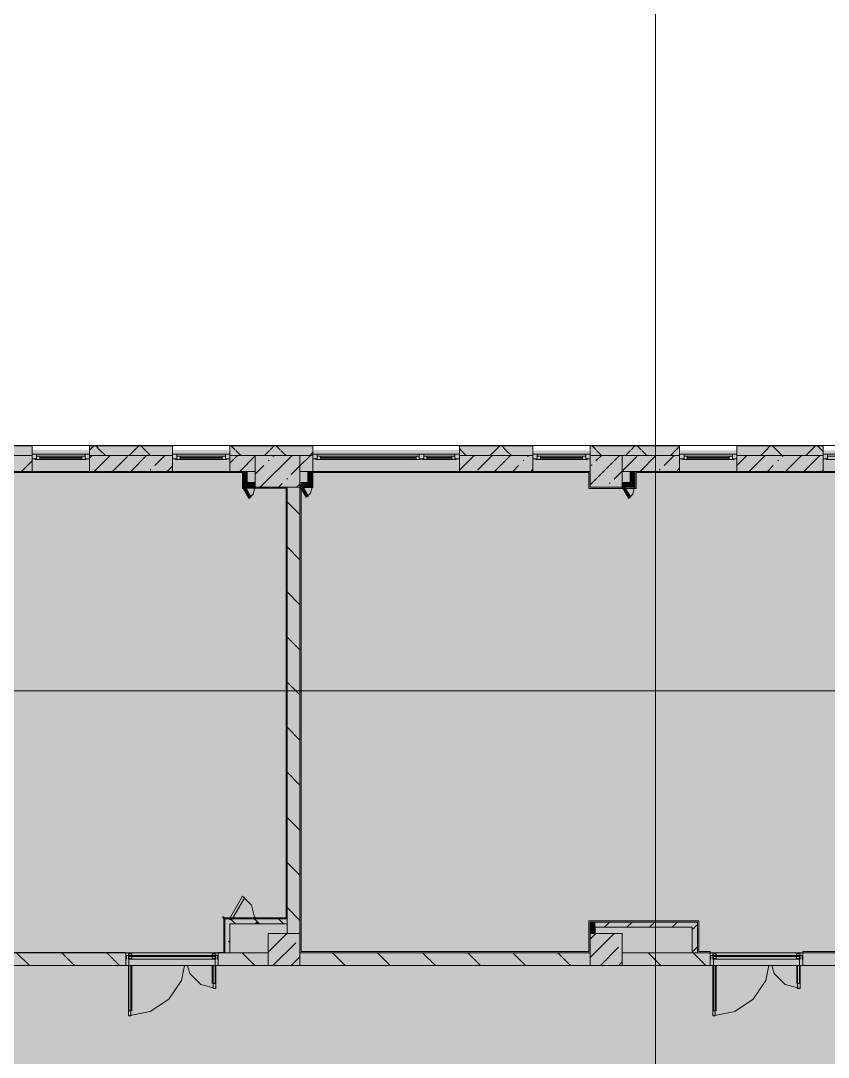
# Model space of a CAD drawing. Header units: millimetres. Extents: x -3817 to 677485, y -22715 to 103890.
# Drawn here: x 29774.9 to 29874.6, y 297.3 to 425.3 of the extents above; entities that cross this region are included whole.
import ezdxf

# ---------------------------------------------------------------- set-up
doc = ezdxf.new("R2010")
doc.units = ezdxf.units.MM
doc.layers.add('PDF _Геометрия', color=7, linetype='Continuous', true_color=0x1d1d1d)
doc.layers.add('PDF _Сплошная заливка', color=7, linetype='Continuous', true_color=0xffffff)

msp = doc.modelspace()

# ---------------------------------------------------------------- hatches: boundary and pattern name
at = {"layer": 'PDF _Сплошная заливка', "true_color": 0xd9d9d9, "transparency": 33554559}
for points in [[(29921.04, 201.11), (29921.04, 372.26), (29669.87, 372.33), (29669.87, 418.72), (29600.87, 418.72), (29600.87, 283.52), (29637.4, 283.52), (29637.4, 201.11), (29911.29, 201.11)], [(29809.37, 367.7), (29809.37, 371.64), (29803.86, 371.64), (29803.86, 367.7), (29808.52, 367.7)], [(29802.28, 367.8), (29802.38, 367.9), (29802.38, 369.67), (29802.28, 369.67), (29802.28, 368.29)], [(29850.51, 367.9), (29850.61, 367.92), (29850.61, 369.67), (29850.51, 369.67), (29850.51, 367.92)], [(29810.85, 367.78), (29810.75, 367.88), (29809.52, 367.84), (29809.52, 367.78), (29810.43, 367.78)], [(29800.08, 310.22), (29800.71, 310.22), (29800.71, 314.4), (29800.08, 314.4), (29800.08, 310.69)], [(29858.42, 313.37), (29858.42, 314), (29845.82, 314), (29845.82, 313.37), (29857.79, 313.37)], [(29809.37, 308.65), (29809.37, 312.59), (29805.43, 312.59), (29805.43, 308.65), (29808.52, 308.65)], [(29845.19, 308.65), (29849.13, 308.65), (29849.13, 312.59), (29845.19, 312.59), (29845.19, 310.22)], [(29857.79, 310.22), (29858.42, 310.22), (29858.42, 313.37), (29857.79, 313.37), (29857.79, 310.69)]]:
    msp.add_hatch(color=254, dxfattribs=at).paths.add_polyline_path(points)
h = msp.add_hatch(color=254, dxfattribs=at)
h.paths.add_polyline_path([(29919.84, 371.64), (29921.02, 371.64), (29921.02, 372.26), (29881.02, 372.26), (29881.02, 371.64), (29917.87, 371.64)], flags=0)
h.paths.add_polyline_path([(29849.13, 371.64), (29856.22, 371.64), (29856.22, 372.26), (29845.2, 372.26), (29845.22, 371.64)], flags=0)
h.paths.add_polyline_path([(29863.31, 371.64), (29873.93, 371.64), (29873.93, 372.26), (29863.31, 372.26)], flags=0)
h.paths.add_polyline_path([(29669.69, 371.64), (29669.69, 372.82), (29669.53, 372.82), (29669.53, 371.64), (29669.64, 371.64)], flags=0)
h.paths.add_polyline_path([(29829.05, 371.64), (29838.11, 371.64), (29838.11, 372.26), (29829.05, 372.26)], flags=0)
h.paths.add_polyline_path([(29808.52, 371.64), (29810.94, 371.64), (29810.94, 372.26), (29800.71, 372.26), (29800.71, 371.64), (29803.86, 371.64)], flags=0)
h.paths.add_polyline_path([(29758.97, 371.64), (29758.97, 372.26), (29749.53, 372.26), (29749.53, 371.64)], flags=0)
h.paths.add_polyline_path([(29776.3, 371.64), (29776.3, 372.26), (29765.12, 372.26), (29765.12, 371.64), (29770.94, 371.64)], flags=0)
h.paths.add_polyline_path([(29793.62, 371.64), (29793.62, 372.26), (29783.39, 372.26), (29783.39, 371.64)], flags=0)
h.paths.add_polyline_path([(29695.67, 371.64), (29731.42, 371.64), (29731.42, 372.26), (29695.67, 372.26)], flags=0)
at = {"layer": 'PDF _Сплошная заливка', "transparency": 33554559}
h = msp.add_hatch(color=256, dxfattribs=at)
h.paths.add_polyline_path([(29920.46, 372.26), (29921.02, 372.26), (29921.02, 372.82), (29881.02, 372.82), (29881.02, 372.26), (29919.53, 372.26)], flags=0)
h.paths.add_polyline_path([(29758.97, 372.26), (29758.97, 372.82), (29749.53, 372.82), (29749.53, 372.26), (29754.5, 372.26)], flags=0)
h.paths.add_polyline_path([(29730.11, 372.26), (29731.42, 372.33), (29731.42, 372.82), (29695.67, 372.82), (29695.67, 372.26), (29729.29, 372.26)], flags=0)
h.paths.add_polyline_path([(29765.12, 372.26), (29776.3, 372.26), (29776.3, 372.82), (29765.12, 372.82)], flags=0)
h.paths.add_polyline_path([(29873.93, 372.26), (29873.93, 372.82), (29863.31, 372.82), (29863.31, 372.26), (29868.34, 372.26)], flags=0)
h.paths.add_polyline_path([(29852.57, 372.26), (29856.22, 372.26), (29856.22, 372.82), (29845.2, 372.82), (29845.22, 372.26), (29851, 372.26)], flags=0)
h.paths.add_polyline_path([(29793.62, 372.26), (29793.62, 372.82), (29783.39, 372.82), (29783.39, 372.26), (29788.78, 372.26)], flags=0)
h.paths.add_polyline_path([(29837.88, 372.26), (29838.11, 372.33), (29838.11, 372.82), (29829.05, 372.82), (29829.05, 372.26), (29833.82, 372.26)], flags=0)
h.paths.add_polyline_path([(29800.71, 372.26), (29810.94, 372.33), (29810.94, 372.82), (29800.71, 372.82), (29800.71, 372.33)], flags=0)
at = {"layer": 'PDF _Сплошная заливка', "true_color": 0xd9d9d9, "transparency": 33554559}
h = msp.add_hatch(color=254, dxfattribs=at)
h.paths.add_polyline_path([(29850.71, 369.67), (29856.22, 369.67), (29856.22, 371.64), (29849.13, 371.64), (29849.13, 369.67), (29850.61, 369.67)], flags=0)
h.paths.add_polyline_path([(29838.11, 369.67), (29838.11, 371.64), (29829.05, 371.64), (29829.05, 369.67), (29837.88, 369.67)], flags=0)
h.paths.add_polyline_path([(29888.03, 369.67), (29888.03, 371.64), (29886.53, 371.64), (29886.53, 369.67)], flags=0)
h.paths.add_polyline_path([(29867.25, 369.67), (29873.93, 369.67), (29873.93, 371.64), (29863.31, 371.64), (29863.31, 369.67)], flags=0)
h.paths.add_polyline_path([(29783.39, 369.67), (29793.62, 369.67), (29793.62, 371.64), (29783.39, 371.64)], flags=0)
h.paths.add_polyline_path([(29749.53, 369.67), (29758.97, 369.67), (29758.97, 371.64), (29749.53, 371.64)], flags=0)
h.paths.add_polyline_path([(29802.48, 369.67), (29803.86, 369.67), (29803.86, 371.64), (29800.71, 371.64), (29800.71, 369.67), (29802.38, 369.67)], flags=0)
h.paths.add_polyline_path([(29776.3, 369.67), (29776.3, 371.64), (29770.94, 371.64), (29770.94, 369.67)], flags=0)
h.paths.add_polyline_path([(29810.35, 369.67), (29810.94, 369.67), (29810.94, 371.64), (29809.37, 371.64), (29809.37, 369.67)], flags=0)
h.paths.add_polyline_path([(29731.42, 369.67), (29731.42, 371.64), (29728.66, 371.64), (29728.66, 369.67), (29731.38, 369.67)], flags=0)
at = {"layer": 'PDF _Сплошная заливка', "true_color": 0xcfcfcf, "transparency": 33554559}
for points in [[(29809.52, 367.88), (29810.75, 367.92), (29810.75, 368.28), (29809.52, 368.28), (29809.52, 367.92)], [(29849.13, 367.9), (29850.51, 367.92), (29850.51, 368.29), (29849.13, 368.29), (29849.13, 367.92)]]:
    msp.add_hatch(color=254, dxfattribs=at).paths.add_polyline_path(points)
at = {"layer": 'PDF _Сплошная заливка', "true_color": 0xd9d9d9, "transparency": 33554559}
h = msp.add_hatch(color=254, dxfattribs=at)
h.paths.add_polyline_path([(29887.16, 308.65), (29887.16, 310.22), (29871.42, 310.22), (29871.42, 308.65), (29883.46, 308.65)], flags=0)
h.paths.add_polyline_path([(29845.19, 308.65), (29845.19, 310.22), (29809.37, 310.22), (29809.37, 308.65), (29837.88, 308.65)], flags=0)
h.paths.add_polyline_path([(29849.13, 308.65), (29860, 308.65), (29860, 310.22), (29849.13, 310.22)], flags=0)
h.paths.add_polyline_path([(29787.87, 308.65), (29787.87, 310.22), (29745.98, 310.22), (29745.98, 308.65), (29779.16, 308.65)], flags=0)
h.paths.add_polyline_path([(29805.43, 308.65), (29805.43, 310.22), (29799.29, 310.22), (29799.29, 308.65)], flags=0)
h.paths.add_polyline_path([(29731.18, 308.65), (29734.57, 308.65), (29734.57, 310.22), (29731.18, 310.22)], flags=0)
at = {"layer": 'PDF _Сплошная заливка', "true_color": 0xcdcdcd, "transparency": 33554559}
for points in [[(29798.66, 305.81), (29798.97, 305.81), (29798.89, 308.65), (29798.66, 308.65), (29798.66, 306.29)], [(29870.79, 305.81), (29871.1, 305.81), (29871.02, 308.65), (29870.79, 308.65), (29870.79, 306.29)]]:
    msp.add_hatch(color=254, dxfattribs=at).paths.add_polyline_path(points)

# ---------------------------------------------------------------- linework, layer by layer
at = {"layer": 'PDF _Геометрия', "color": 253, "lineweight": 9, "true_color": 0xaaaaaa}
msp.add_lwpolyline([(29853.26, 5.09), (29853.26, 2505.09), (29853.26, 4338.51)], dxfattribs=at)
at = {"layer": 'PDF _Геометрия', "color": 7, "lineweight": 9}
for points in [[(29778.66, 372.88), (29776.3, 372.88), (29776.3, 372.26), (29776.3, 372.88), (29765.12, 372.88), (29765.12, 372.26), (29765.12, 372.88), (29758.97, 372.88), (29758.97, 372.26), (29758.97, 372.88), (29749.53, 372.88), (29749.53, 372.26), (29749.53, 372.88), (29731.42, 372.88)], [(29776.3, 372.84), (29765.12, 372.84)], [(29776.3, 372.82), (29765.12, 372.82)], [(29776.3, 372.88), (29783.39, 372.88)], [(29795.99, 372.88), (29793.62, 372.88), (29793.62, 372.26), (29793.62, 372.88), (29783.39, 372.88), (29783.39, 372.26), (29783.39, 372.88), (29781.02, 372.88)], [(29793.62, 372.84), (29783.39, 372.84)], [(29783.39, 372.3), (29783.91, 372.82)], [(29793.62, 372.82), (29783.39, 372.82)], [(29784.73, 372.26), (29784.18, 372.82)], [(29788.92, 372.26), (29789.48, 372.82)], [(29790.3, 372.26), (29789.74, 372.82)], [(29793.62, 372.88), (29800.71, 372.88)], [(29813.3, 372.88), (29810.94, 372.88), (29810.94, 372.33), (29810.94, 372.88), (29800.71, 372.88), (29800.71, 372.33), (29800.71, 372.88), (29798.35, 372.88)], [(29810.94, 372.84), (29800.71, 372.84)], [(29810.94, 372.82), (29800.71, 372.82)], [(29801.37, 372.33), (29800.88, 372.82)], [(29805.69, 372.33), (29806.18, 372.82)], [(29806.94, 372.33), (29806.45, 372.82)], [(29810.94, 372.88), (29829.05, 372.88), (29829.05, 372.26), (29829.05, 372.88), (29838.11, 372.88), (29838.11, 372.33), (29838.11, 372.88), (29834.17, 372.88)], [(29818.03, 372.88), (29815.67, 372.88)], [(29831.81, 372.88), (29827.09, 372.88)], [(29838.11, 372.84), (29829.05, 372.84)], [(29838.11, 372.82), (29829.05, 372.82)], [(29833.46, 372.26), (29834.02, 372.82)], [(29834.84, 372.26), (29834.28, 372.82)], [(29838.11, 372.88), (29845.2, 372.88)], [(29858.58, 372.88), (29856.22, 372.88), (29856.22, 372.26), (29856.22, 372.88), (29845.2, 372.88), (29845.2, 372.33), (29845.2, 372.88), (29840.47, 372.88)], [(29856.22, 372.84), (29845.2, 372.84)], [(29856.22, 372.82), (29845.2, 372.82)], [(29845.91, 372.33), (29845.42, 372.82)], [(29850.23, 372.33), (29850.72, 372.82)], [(29851.48, 372.33), (29850.99, 372.82)], [(29855.73, 372.26), (29856.22, 372.75)], [(29856.22, 372.88), (29863.31, 372.88)], [(29876.3, 372.88), (29873.93, 372.88), (29873.93, 372.26), (29873.93, 372.88), (29863.31, 372.88), (29863.31, 372.26), (29863.31, 372.88), (29860.94, 372.88)], [(29873.93, 372.84), (29863.31, 372.84)], [(29873.93, 372.82), (29863.31, 372.82)], [(29866.87, 372.26), (29867.42, 372.82)], [(29868.25, 372.26), (29867.69, 372.82)], [(29872.43, 372.26), (29872.99, 372.82)], [(29873.82, 372.26), (29873.26, 372.82)], [(29873.93, 372.88), (29881.02, 372.88)], [(29829.27, 372.26), (29829.05, 372.48)], [(233.26, 342.57), (39123.26, 342.57)]]:
    msp.add_lwpolyline(points, dxfattribs=at)
at = {"layer": 'PDF _Геометрия', "color": 8, "lineweight": 9, "true_color": 0x737373}
for points in [[(29765.12, 371.64), (29776.3, 371.64), (29776.3, 372.26), (29776.3, 371.64), (29776.3, 369.67), (29783.39, 369.67), (29783.39, 371.64), (29783.39, 372.26), (29783.39, 371.64), (29793.62, 371.64), (29793.62, 369.67), (29783.39, 369.67), (29783.39, 371.64), (29793.62, 371.64), (29793.62, 372.26), (29793.62, 371.64), (29793.62, 369.67), (29800.71, 369.67), (29800.71, 371.64), (29800.71, 372.26), (29800.71, 371.64), (29810.94, 371.64), (29810.94, 372.26), (29810.94, 371.64), (29810.94, 369.67), (29810.94, 371.64), (29800.71, 371.64), (29800.71, 369.67), (29802.28, 369.67), (29802.28, 368.29), (29802.28, 367.8), (29802.28, 367.7), (29803.86, 367.7), (29803.86, 368.29), (29802.87, 368.29), (29802.87, 369.67), (29803.86, 369.67)], [(29770.94, 369.67), (29776.3, 369.67), (29776.3, 371.64), (29765.12, 371.64)], [(29783.39, 371.78), (29776.3, 371.78)], [(29776.3, 371.23), (29776.85, 371.23)], [(29777.25, 371.15), (29777.25, 371.54)], [(29777.25, 371.39), (29782.44, 371.39)], [(29782.44, 371.31), (29777.25, 371.31)], [(29782.44, 371.15), (29782.44, 371.54)], [(29782.84, 371.23), (29783.39, 371.23)], [(29783.39, 371.31), (29783.72, 371.64)], [(29783.99, 369.67), (29785.96, 371.64)], [(29785.36, 371.64), (29784.73, 372.26)], [(29786.24, 369.67), (29788.08, 371.51)], [(29788.3, 371.64), (29788.92, 372.26)], [(29788.48, 369.67), (29790.45, 371.64)], [(29790.92, 371.64), (29790.3, 372.26)], [(29791.45, 370.39), (29792.7, 371.64)], [(29800.71, 371.78), (29793.62, 371.78)], [(29793.62, 371.23), (29794.17, 371.23)], [(29794.57, 371.15), (29794.57, 371.54)], [(29794.57, 371.39), (29799.76, 371.39)], [(29799.76, 371.31), (29794.57, 371.31)], [(29799.76, 371.15), (29799.76, 371.54)], [(29800.16, 371.23), (29800.71, 371.23)], [(29800.71, 370.67), (29801.68, 371.64)], [(29802.06, 371.64), (29801.44, 372.26)], [(29801.95, 369.67), (29803.86, 371.57), (29803.92, 371.64)], [(29804.47, 367.7), (29808.41, 371.64)], [(29805, 371.64), (29805.62, 372.26)], [(29806.04, 371.51), (29806.17, 371.64)], [(29807.63, 371.64), (29807, 372.26)], [(29808.29, 369.27), (29809.37, 370.35), (29810.66, 371.64)], [(29810.94, 367.79), (29810.94, 367.69), (29809.81, 367.69), (29810.95, 367.69), (29810.95, 367.78), (29810.95, 368.28), (29810.95, 369.67), (29810.94, 369.67), (29829.05, 369.67), (29829.05, 371.64), (29829.05, 372.26), (29829.05, 371.64), (29838.11, 371.64), (29838.11, 372.26), (29838.11, 371.64), (29838.11, 369.67), (29829.05, 369.67), (29829.05, 371.64), (29838.11, 371.64), (29838.11, 369.67), (29845.2, 369.67)], [(29810.57, 371.64), (29810.94, 372.01)], [(29829.05, 371.78), (29810.94, 371.78)], [(29810.94, 371.23), (29811.49, 371.23)], [(29811.49, 371.78), (29828.5, 371.78)], [(29811.89, 371.15), (29811.89, 371.54)], [(29811.89, 371.39), (29823.7, 371.39)], [(29823.7, 371.31), (29811.89, 371.31)], [(29823.7, 371.15), (29823.7, 371.54)], [(29825.04, 371.15), (29825.04, 371.54)], [(29825.04, 371.39), (29828.11, 371.39)], [(29828.11, 371.31), (29825.04, 371.31)], [(29828.11, 371.15), (29828.11, 371.54)], [(29828.5, 371.23), (29829.05, 371.23)], [(29829.05, 369.83), (29830.86, 371.64)], [(29829.9, 371.64), (29829.27, 372.26)], [(29831.3, 369.83), (29833.11, 371.64)], [(29832.84, 371.64), (29833.46, 372.26)], [(29833.38, 369.67), (29835.35, 371.64)], [(29835.46, 371.64), (29834.84, 372.26)], [(29837.47, 371.51), (29837.6, 371.64)], [(29845.2, 371.78), (29838.11, 371.78)], [(29838.11, 371.23), (29838.66, 371.23)], [(29839.05, 371.15), (29839.05, 371.54)], [(29839.05, 371.39), (29844.25, 371.39)], [(29844.25, 371.31), (29839.05, 371.31)], [(29844.25, 371.15), (29844.25, 371.54)], [(29844.64, 371.23), (29845.2, 371.23)], [(29845.2, 368.01), (29848.82, 371.64)], [(29849.13, 369.67), (29850.12, 369.67), (29850.12, 368.29), (29849.13, 368.29), (29849.13, 367.7), (29850.71, 367.7), (29850.71, 367.8), (29850.71, 368.29), (29850.71, 369.67), (29856.22, 369.67), (29856.22, 371.64), (29845.22, 371.64), (29856.22, 371.64), (29856.22, 372.26), (29856.22, 371.64), (29856.22, 369.67), (29863.31, 369.67), (29863.31, 371.64), (29863.31, 372.26), (29863.31, 371.64), (29873.93, 371.64), (29873.93, 372.26), (29873.93, 371.64), (29873.93, 369.67), (29881.02, 369.67)], [(29845.89, 370.95), (29846.58, 371.64)], [(29846.6, 371.64), (29845.98, 372.26)], [(29848.14, 368.71), (29849.13, 369.7), (29850.94, 371.51)], [(29849.54, 371.64), (29850.16, 372.26)], [(29851.34, 369.67), (29853.31, 371.64)], [(29852.17, 371.64), (29851.55, 372.26)], [(29854.31, 370.39), (29855.56, 371.64)], [(29855.11, 371.64), (29855.73, 372.26)], [(29863.31, 371.78), (29856.22, 371.78)], [(29856.22, 371.23), (29856.77, 371.23)], [(29857.16, 371.15), (29857.16, 371.54)], [(29857.16, 371.39), (29862.36, 371.39)], [(29862.36, 371.31), (29857.16, 371.31)], [(29862.36, 371.15), (29862.36, 371.54)], [(29862.75, 371.23), (29863.31, 371.23)], [(29863.31, 370.41), (29864.54, 371.64)], [(29864.81, 369.67), (29866.78, 371.64)], [(29866.24, 371.64), (29866.87, 372.26)], [(29868.87, 371.64), (29868.25, 372.26)], [(29868.9, 371.51), (29869.03, 371.64)], [(29869.3, 369.67), (29871.27, 371.64)], [(29871.55, 369.67), (29873.52, 371.64)], [(29871.81, 371.64), (29872.43, 372.26)], [(29873.93, 372.14), (29873.82, 372.26)], [(29881.02, 371.78), (29873.93, 371.78)], [(29873.93, 371.23), (29874.48, 371.23)], [(29775.01, 369.67), (29776.3, 370.96)], [(29782.99, 371.15), (29776.69, 371.15)], [(29792.97, 369.67), (29793.62, 370.32)], [(29800.32, 371.15), (29794.02, 371.15)], [(29803.86, 369.33), (29804.92, 370.39)], [(29805.48, 370.95), (29805.57, 371.05)], [(29824.25, 371.15), (29811.34, 371.15)], [(29828.66, 371.15), (29824.48, 371.15)], [(29835.63, 369.67), (29836.35, 370.39)], [(29836.91, 370.95), (29837, 371.05)], [(29844.8, 371.15), (29838.5, 371.15)], [(29845.33, 370.39), (29845.42, 370.49)], [(29855.83, 369.67), (29856.22, 370.06)], [(29862.91, 371.15), (29856.61, 371.15)], [(29867.06, 369.67), (29867.78, 370.39)], [(29868.34, 370.95), (29868.43, 371.05)], [(29880.63, 371.15), (29874.33, 371.15)], [(29790.89, 369.83), (29790.98, 369.92)], [(29807.79, 367.7), (29807.79, 314.4), (29800.71, 314.4), (29800.08, 314.4), (29800.08, 310.22), (29800.71, 310.22), (29800.71, 313.77), (29807.79, 313.77), (29807.79, 312.59), (29809.37, 312.59), (29809.37, 369.67), (29810.35, 369.67), (29810.35, 368.28), (29809.52, 368.28), (29809.52, 367.73), (29809.52, 368.28), (29809.37, 368.28), (29809.37, 367.69)], [(29802.38, 369.67), (29802.28, 369.67)], [(29802.28, 368.92), (29802.38, 369.02), (29802.48, 369.12)], [(29802.48, 369.67), (29802.38, 369.67), (29802.38, 368.29), (29802.38, 367.9), (29802.38, 367.8), (29803.86, 367.8)], [(29802.87, 369.67), (29802.48, 369.67), (29802.48, 368.29), (29802.48, 367.9), (29803.86, 367.9)], [(29807.73, 368.71), (29807.82, 368.8)], [(29810.85, 369.67), (29810.75, 369.67), (29810.75, 368.28), (29810.75, 367.88), (29809.52, 367.88)], [(29810.94, 369.67), (29810.85, 369.67), (29810.85, 368.28), (29810.85, 367.88), (29810.85, 367.78), (29809.75, 367.78)], [(29810.75, 369.67), (29810.35, 369.67)], [(29810.75, 369.03), (29810.85, 369.13), (29810.95, 369.23)], [(29810.84, 369.58), (29810.94, 369.68)], [(29837.87, 369.67), (29838.11, 369.91)], [(29850.71, 369.67), (29850.61, 369.67), (29850.61, 368.29), (29850.61, 367.9), (29850.61, 367.8), (29849.13, 367.8)], [(29850.61, 369.67), (29850.51, 369.67), (29850.51, 368.29), (29850.51, 367.9), (29849.13, 367.9)], [(29850.51, 369.67), (29850.12, 369.67)], [(29853.75, 369.83), (29853.84, 369.92)], [(29873.79, 369.67), (29873.93, 369.81)], [(29806.72, 367.7), (29807.16, 368.15)], [(29808.96, 367.7), (29809.37, 368.1)], [(29809.46, 367.75), (29809.51, 367.8), (29809.6, 367.88)], [(29809.52, 367.73), (29809.52, 368.28)], [(29809.62, 367.78), (29809.52, 367.78)], [(29847.57, 368.15), (29847.67, 368.24)], [(29809.37, 364.33), (29807.79, 365.91)], [(29809.37, 358.76), (29807.79, 360.34)], [(29809.37, 353.2), (29807.79, 354.77)], [(29809.37, 347.63), (29807.79, 349.2)], [(29809.37, 342.06), (29807.79, 343.63)], [(29809.37, 336.49), (29807.79, 338.07)], [(29809.37, 330.92), (29807.79, 332.5)], [(29809.37, 325.36), (29807.79, 326.93)], [(29809.37, 319.79), (29807.79, 321.36)], [(29809.37, 314.22), (29807.79, 315.8)], [(29807.79, 313.77), (29807.79, 314.4)], [(29846.95, 313.37), (29847.58, 314)], [(29849.73, 313.37), (29850.36, 314)], [(29852.52, 313.37), (29853.15, 314)], [(29855.3, 313.37), (29855.93, 314)], [(29857.79, 313.08), (29858.09, 313.37), (29858.42, 313.71)], [(29805.43, 310.29), (29807.73, 312.59)], [(29805.43, 312.53), (29805.48, 312.59)], [(29845.19, 309.64), (29848.14, 312.59)], [(29845.19, 311.88), (29845.89, 312.59)], [(29806.04, 308.65), (29808.85, 311.46)], [(29775.97, 308.65), (29774.39, 310.22)], [(29781.54, 308.65), (29779.96, 310.22)], [(29787.1, 308.65), (29785.53, 310.22)], [(29787.87, 309.44), (29787.87, 310.22), (29799.29, 310.22), (29799.29, 309.44)], [(29798.89, 309.51), (29798.89, 309.75), (29798.89, 309.88), (29798.89, 309.75), (29798.89, 309.44), (29798.89, 308.65), (29788.27, 308.65), (29788.27, 309.44), (29788.27, 309.75), (29788.27, 309.88), (29788.27, 309.75), (29788.27, 309.51)], [(29803.81, 308.65), (29802.23, 310.22)], [(29814.94, 308.65), (29813.37, 310.22)], [(29820.51, 308.65), (29818.93, 310.22)], [(29826.08, 308.65), (29824.5, 310.22)], [(29831.64, 308.65), (29830.07, 310.22)], [(29837.21, 308.65), (29835.64, 310.22)], [(29842.78, 308.65), (29841.2, 310.22)], [(29846.45, 308.65), (29848.7, 310.9)], [(29853.91, 308.65), (29852.34, 310.22)], [(29857.79, 310.3), (29858.42, 310.93)], [(29857.79, 310.22), (29858.42, 310.22)], [(29859.48, 308.65), (29857.91, 310.22)], [(29860, 309.44), (29860, 310.22), (29871.42, 310.22), (29871.42, 309.44)], [(29871.02, 309.51), (29871.02, 309.75), (29871.02, 309.88), (29871.02, 309.75), (29871.02, 309.44), (29871.02, 308.65), (29860.39, 308.65), (29860.39, 309.44), (29860.39, 309.75), (29860.39, 309.88), (29860.39, 309.75), (29860.39, 309.51)], [(29887.16, 310.22), (29871.42, 310.22), (29871.42, 308.65), (29882.83, 308.65)], [(29788.19, 308.65), (29787.87, 308.65)], [(29788.27, 309.75), (29798.89, 309.75), (29788.27, 309.75)], [(29799.29, 308.65), (29798.97, 308.65)], [(29808.28, 308.65), (29809.37, 309.73)], [(29809.37, 308.65), (29809.37, 308.65)], [(29848.69, 308.65), (29849.13, 309.09)], [(29860.31, 308.65), (29860, 308.65)], [(29860.39, 309.75), (29871.02, 309.75), (29860.39, 309.75)], [(29871.42, 308.65), (29871.1, 308.65)]]:
    msp.add_lwpolyline(points, dxfattribs=at)
for points in [[(29776.85, 371.78), (29776.85, 371.23), (29776.3, 371.23), (29776.3, 371.78)], [(29776.69, 371.15), (29782.99, 371.15), (29782.99, 371.23), (29782.84, 371.23), (29782.84, 371.54), (29776.85, 371.54), (29776.85, 371.23), (29776.69, 371.23)], [(29783.39, 371.78), (29783.39, 371.23), (29782.84, 371.23), (29782.84, 371.78)], [(29794.17, 371.78), (29794.17, 371.23), (29793.62, 371.23), (29793.62, 371.78)], [(29794.02, 371.15), (29800.32, 371.15), (29800.32, 371.23), (29800.16, 371.23), (29800.16, 371.54), (29794.17, 371.54), (29794.17, 371.23), (29794.02, 371.23)], [(29800.71, 371.78), (29800.71, 371.23), (29800.16, 371.23), (29800.16, 371.78)], [(29809.37, 371.64), (29803.86, 371.64), (29803.86, 367.7), (29809.37, 367.7)], [(29811.49, 371.78), (29811.49, 371.23), (29810.94, 371.23), (29810.94, 371.78)], [(29811.34, 371.15), (29824.25, 371.15), (29824.25, 371.23), (29824.09, 371.23), (29824.09, 371.54), (29811.49, 371.54), (29811.49, 371.23), (29811.34, 371.23)], [(29824.64, 371.78), (29824.64, 371.23), (29824.09, 371.23), (29824.09, 371.78)], [(29824.64, 371.23), (29824.09, 371.23)], [(29824.48, 371.15), (29828.66, 371.15), (29828.66, 371.23), (29828.5, 371.23), (29828.5, 371.54), (29824.64, 371.54), (29824.64, 371.23), (29824.48, 371.23)], [(29829.05, 371.78), (29829.05, 371.23), (29828.5, 371.23), (29828.5, 371.78)], [(29838.66, 371.78), (29838.66, 371.23), (29838.11, 371.23), (29838.11, 371.78)], [(29838.5, 371.15), (29844.8, 371.15), (29844.8, 371.23), (29844.64, 371.23), (29844.64, 371.54), (29838.66, 371.54), (29838.66, 371.23), (29838.5, 371.23)], [(29845.2, 371.78), (29845.2, 371.23), (29844.64, 371.23), (29844.64, 371.78)], [(29845.2, 372.26), (29845.2, 371.64)], [(29845.2, 371.64), (29845.2, 369.67)], [(29849.13, 371.64), (29845.2, 371.64), (29845.2, 367.7), (29849.13, 367.7)], [(29856.77, 371.78), (29856.77, 371.23), (29856.22, 371.23), (29856.22, 371.78)], [(29856.61, 371.15), (29862.91, 371.15), (29862.91, 371.23), (29862.75, 371.23), (29862.75, 371.54), (29856.77, 371.54), (29856.77, 371.23), (29856.61, 371.23)], [(29863.31, 371.78), (29863.31, 371.23), (29862.75, 371.23), (29862.75, 371.78)], [(29863.31, 371.64), (29863.31, 369.67), (29873.93, 369.67), (29873.93, 371.64)], [(29874.48, 371.78), (29874.48, 371.23), (29873.93, 371.23), (29873.93, 371.78)], [(29874.33, 371.15), (29880.63, 371.15), (29880.63, 371.23), (29880.47, 371.23), (29880.47, 371.54), (29874.48, 371.54), (29874.48, 371.23), (29874.33, 371.23)], [(29799.99, 314.64), (29799.84, 314.64), (29799.84, 314.48), (29799.99, 314.48)], [(29845.82, 312.59), (29845.82, 313.37), (29857.79, 313.37), (29857.79, 310.22), (29849.13, 310.22), (29849.13, 308.65), (29860, 308.65), (29860, 310.22), (29858.42, 310.22), (29858.42, 313.37), (29858.42, 314), (29845.82, 314), (29845.19, 314), (29845.19, 312.59)], [(29809.37, 308.65), (29809.37, 310.22), (29809.37, 312.59), (29807.79, 312.59), (29805.43, 312.59), (29805.43, 310.22), (29805.43, 308.65)], [(29849.13, 308.65), (29849.13, 310.22), (29849.13, 312.59), (29845.19, 312.59), (29845.19, 310.22), (29845.19, 308.65)], [(29745.98, 308.65), (29787.87, 308.65), (29787.87, 310.22), (29745.98, 310.22)], [(29788.19, 309.75), (29788.27, 309.75), (29788.27, 309.88), (29787.87, 309.88), (29787.87, 309.75), (29787.95, 309.75), (29787.95, 309.44), (29787.87, 309.44), (29787.87, 308.65), (29788.27, 308.65), (29788.27, 309.44), (29788.19, 309.44)], [(29788.27, 309.88), (29798.89, 309.88)], [(29799.21, 309.44), (29799.21, 309.75), (29799.29, 309.75), (29799.29, 309.88), (29798.89, 309.88), (29798.89, 309.75), (29798.97, 309.75), (29798.97, 309.44), (29798.89, 309.44), (29798.89, 308.65), (29799.29, 308.65), (29799.29, 309.44)], [(29805.43, 310.22), (29799.29, 310.22), (29799.29, 308.65), (29805.43, 308.65)], [(29809.37, 308.65), (29845.19, 308.65), (29845.19, 310.22), (29809.37, 310.22)], [(29860.31, 309.75), (29860.39, 309.75), (29860.39, 309.88), (29860, 309.88), (29860, 309.75), (29860.08, 309.75), (29860.08, 309.44), (29860, 309.44), (29860, 308.65), (29860.39, 308.65), (29860.39, 309.44), (29860.31, 309.44)], [(29860.39, 309.88), (29871.02, 309.88)], [(29871.34, 309.44), (29871.34, 309.75), (29871.42, 309.75), (29871.42, 309.88), (29871.02, 309.88), (29871.02, 309.75), (29871.1, 309.75), (29871.1, 309.44), (29871.02, 309.44), (29871.02, 308.65), (29871.42, 308.65), (29871.42, 309.44)], [(29788.27, 309.44), (29798.89, 309.44)], [(29788.5, 308.65), (29798.66, 308.65)], [(29860.39, 309.44), (29871.02, 309.44)], [(29860.63, 308.65), (29870.79, 308.65)]]:
    msp.add_lwpolyline(points, close=True, dxfattribs=at)
at = {"layer": 'PDF _Геометрия', "color": 9, "lineweight": 9, "true_color": 0xb7b7b7}
for points in [[(29802.28, 367.8), (29802.28, 367.58), (29802.44, 367.58), (29802.28, 367.58), (29802.28, 369.51), (29771.1, 369.51), (29771.1, 366.6), (29764.8, 366.6), (29764.8, 369.51), (29731.38, 369.51), (29731.38, 366.76), (29728.82, 366.76), (29728.82, 312.74), (29731.18, 312.74), (29728.82, 312.74), (29728.82, 366.76)], [(29731.38, 369.51), (29764.8, 369.51), (29764.8, 366.6), (29771.1, 366.6), (29771.1, 369.51), (29802.28, 369.51)], [(29810.95, 368.28), (29810.95, 369.51), (29845.04, 369.51), (29845.04, 367.54), (29849.23, 367.54), (29845.04, 367.54), (29845.04, 369.51), (29810.95, 369.51), (29810.95, 367.69), (29809.81, 367.69)], [(29880.86, 369.51), (29850.86, 369.51), (29850.86, 367.54), (29849.57, 367.54), (29850.86, 367.54), (29850.86, 369.51), (29880.86, 369.51)], [(29803.78, 367.54), (29803.59, 366.83), (29803.07, 366.31)], [(29860, 310.22), (29860, 310.39), (29858.59, 310.39), (29858.59, 314.17), (29845.03, 314.17), (29845.03, 310.39), (29809.52, 310.39), (29809.52, 367.55), (29809.52, 310.39), (29845.03, 310.39), (29845.03, 314.17), (29858.59, 314.17), (29858.59, 310.39), (29860, 310.39), (29860, 309.44)], [(29810.86, 367.69), (29810.67, 366.98), (29810.15, 366.46)], [(29810.95, 367.69), (29810.95, 367.78)], [(29850.63, 367.54), (29850.44, 366.83), (29849.92, 366.31)], [(29889.52, 359.04), (29889.36, 359.04), (29889.36, 353.69), (29887, 353.69), (29887, 349.43), (29889.21, 349.43), (29889.21, 312.74), (29887, 312.74), (29887, 310.38), (29871.42, 310.38)], [(29803.78, 314.62), (29803.38, 316.11), (29802.28, 317.21)], [(29788.19, 309.88), (29788.19, 310.07), (29788.62, 310.07), (29788.62, 309.88)], [(29798.97, 309.88), (29798.97, 310.07), (29798.54, 310.07), (29798.54, 309.88)], [(29860.31, 309.88), (29860.31, 310.07), (29860.75, 310.07), (29860.75, 309.88)], [(29871.1, 309.88), (29871.1, 310.07), (29870.67, 310.07), (29870.67, 309.88)], [(29871.42, 309.44), (29871.42, 310.38), (29887, 310.38)], [(29795.1, 308.65), (29794.73, 306.8), (29793.2, 304.5), (29790.9, 302.97), (29788.19, 302.43), (29788.19, 308.65), (29745.67, 308.65), (29745.98, 308.65)], [(29788.62, 309.75), (29788.62, 309.51), (29788.19, 309.51), (29788.19, 309.75)], [(29798.66, 308.65), (29788.5, 308.65), (29788.5, 302.43), (29788.19, 302.43), (29788.19, 308.65), (29788.19, 302.43), (29788.5, 302.43), (29788.5, 308.65)], [(29788.27, 303.06), (29788.27, 308.65)], [(29788.61, 303.06), (29788.61, 308.65)], [(29860, 308.65), (29860.31, 308.65), (29798.97, 308.65), (29798.97, 305.81), (29797.12, 306.31), (29795.77, 307.66), (29795.5, 308.65)], [(29798.54, 309.75), (29798.54, 309.51), (29798.97, 309.51), (29798.97, 309.75)], [(29798.55, 306.44), (29798.55, 308.65)], [(29798.89, 306.44), (29798.89, 308.65)], [(29860.75, 309.75), (29860.75, 309.51), (29860.31, 309.51), (29860.31, 309.75)], [(29860.31, 308.65), (29860.31, 302.43), (29860.63, 302.43), (29860.63, 308.65), (29870.79, 308.65), (29860.63, 308.65), (29860.63, 302.43), (29860.31, 302.43), (29860.31, 308.65), (29860.31, 302.43), (29863.03, 302.97), (29865.32, 304.5), (29866.86, 306.8), (29867.23, 308.65)], [(29860.39, 303.06), (29860.39, 308.65)], [(29860.74, 303.06), (29860.74, 308.65)], [(29871.1, 308.65), (29871.1, 305.81), (29869.25, 306.31), (29867.9, 307.66), (29867.63, 308.65)], [(29870.67, 309.75), (29870.67, 309.51), (29871.1, 309.51), (29871.1, 309.75)], [(29870.68, 306.44), (29870.68, 308.65)], [(29871.02, 306.44), (29871.02, 308.65)], [(29882.67, 308.65), (29882.67, 301.01), (29889.21, 301.01), (29889.21, 299.59), (29889.3, 299.59), (29889.21, 299.59), (29889.21, 301.01), (29882.67, 301.01), (29882.67, 308.65), (29871.1, 308.65), (29871.42, 308.65)], [(29798.97, 306.44), (29798.66, 306.44)], [(29871.1, 306.44), (29870.79, 306.44)], [(29788.19, 303.06), (29788.5, 303.06)], [(29860.31, 303.06), (29860.63, 303.06)]]:
    msp.add_lwpolyline(points, dxfattribs=at)
for points in [[(29802.7, 367.58), (29807.67, 367.58), (29807.67, 314.51), (29801.09, 314.51), (29807.67, 314.51), (29807.67, 367.58)], [(29802.32, 367.85), (29802.28, 367.85), (29802.28, 367.54), (29802.32, 367.54)], [(29803.07, 366.31), (29803.34, 366.47), (29802.63, 367.69), (29802.36, 367.54)], [(29803.82, 367.85), (29803.82, 367.54), (29803.86, 367.54), (29803.86, 367.85)], [(29809.41, 368), (29809.37, 368), (29809.37, 367.69), (29809.41, 367.69)], [(29810.15, 366.46), (29810.43, 366.62), (29809.72, 367.84), (29809.45, 367.69)], [(29810.9, 368), (29810.9, 367.69), (29810.94, 367.69), (29810.94, 368)], [(29849.17, 367.85), (29849.13, 367.85), (29849.13, 367.54), (29849.17, 367.54)], [(29849.92, 366.31), (29850.19, 366.47), (29849.48, 367.69), (29849.21, 367.54)], [(29850.67, 367.85), (29850.67, 367.54), (29850.71, 367.54), (29850.71, 367.85)], [(29802.28, 317.21), (29800.78, 314.62), (29801.06, 314.46), (29802.55, 317.05)], [(29800.96, 314.51), (29799.96, 314.51), (29799.96, 310.26), (29799.33, 310.26), (29799.96, 310.26), (29799.96, 314.51)], [(29800.75, 314.3), (29800.75, 314.62), (29800.71, 314.62), (29800.71, 314.3)], [(29803.82, 314.3), (29803.86, 314.3), (29803.86, 314.62), (29803.82, 314.62)], [(29787.83, 310.26), (29770.04, 310.26), (29770.04, 312.62), (29766.1, 312.62), (29770.04, 312.62), (29770.04, 310.26)], [(29788.19, 309.51), (29788.5, 309.51)], [(29798.66, 309.51), (29798.97, 309.51)], [(29798.97, 308.65), (29798.97, 305.81), (29798.66, 305.81), (29798.66, 308.65), (29798.66, 305.81), (29798.97, 305.81)], [(29860.31, 309.51), (29860.63, 309.51)], [(29870.79, 309.51), (29871.1, 309.51)], [(29871.1, 308.65), (29871.1, 305.81), (29870.79, 305.81), (29870.79, 308.65), (29870.79, 305.81), (29871.1, 305.81)]]:
    msp.add_lwpolyline(points, close=True, dxfattribs=at)
at = {"layer": 'PDF _Геометрия', "color": 253, "lineweight": 9, "true_color": 0xa3a3a3}
for points in [[(29801.41, 313.77), (29800.78, 314.4)], [(29803.11, 314.39), (29803.13, 314.4)], [(29804.38, 313.77), (29803.75, 314.4)], [(29803.86, 313.77), (29804.08, 314.02)], [(29804.12, 313.77), (29804.08, 314.02)], [(29807.35, 313.77), (29806.72, 314.4)], [(29800.71, 311.5), (29800.57, 311.63)]]:
    msp.add_lwpolyline(points, dxfattribs=at)
at = {"layer": 'PDF _Сплошная заливка', "color": 254, "lineweight": 60, "true_color": 0xd9d9d9, "transparency": 33554559}
for points in [[(29849.13, 367.7), (29849.13, 371.64), (29845.22, 367.7), (29845.2, 371.64)], [(29802.48, 367.9), (29802.48, 369.67), (29802.38, 367.9), (29802.38, 369.67)], [(29810.85, 367.88), (29810.85, 369.67), (29810.75, 367.88), (29810.75, 369.67)], [(29810.95, 367.78), (29810.94, 369.67), (29810.85, 367.88), (29810.85, 369.67)], [(29850.71, 367.8), (29850.71, 369.67), (29850.61, 367.9), (29850.61, 369.67)], [(29802.28, 367.7), (29803.86, 367.7), (29802.38, 367.8), (29803.86, 367.8)], [(29802.38, 367.8), (29803.86, 367.8), (29802.48, 367.9), (29803.86, 367.9)], [(29809.37, 312.59), (29809.31, 367.7), (29807.79, 312.59), (29807.79, 367.7)], [(29809.81, 367.69), (29810.95, 367.69), (29809.8, 367.71), (29810.85, 367.78)], [(29850.61, 367.8), (29850.51, 367.9), (29849.13, 367.8), (29849.13, 367.9)], [(29850.71, 367.7), (29850.61, 367.8), (29849.13, 367.7), (29849.13, 367.8)], [(29807.79, 313.77), (29807.79, 314.4), (29800.71, 313.77), (29800.71, 314.4)], [(29845.82, 312.59), (29845.82, 314), (29845.19, 312.59), (29845.19, 314)]]:
    msp.add_solid(points, dxfattribs=at)
at = {"layer": 'PDF _Сплошная заливка', "color": 254, "lineweight": 60, "true_color": 0xcfcfcf, "transparency": 33554559}
for points in [[(29802.87, 368.29), (29802.87, 369.67), (29802.48, 368.29), (29802.48, 369.67)], [(29810.75, 368.28), (29810.75, 369.67), (29810.35, 368.28), (29810.35, 369.67)], [(29850.51, 368.29), (29850.51, 369.67), (29850.12, 368.29), (29850.12, 369.67)], [(29803.86, 367.9), (29803.86, 368.29), (29802.48, 367.9), (29802.48, 368.29)]]:
    msp.add_solid(points, dxfattribs=at)
at = {"layer": 'PDF _Сплошная заливка', "color": 254, "lineweight": 60, "true_color": 0xcdcdcd, "transparency": 33554559}
for points in [[(29803.07, 366.31), (29803.34, 366.47), (29802.36, 367.54), (29802.63, 367.69)], [(29810.15, 366.46), (29810.43, 366.62), (29809.45, 367.69), (29809.72, 367.84)], [(29849.92, 366.31), (29850.19, 366.47), (29849.21, 367.54), (29849.48, 367.69)], [(29801.06, 314.46), (29802.55, 317.05), (29800.78, 314.62), (29802.28, 317.21)], [(29788.19, 302.43), (29788.5, 302.43), (29788.19, 308.65), (29788.5, 308.65)], [(29860.31, 302.43), (29860.63, 302.43), (29860.31, 308.65), (29860.63, 308.65)]]:
    msp.add_solid(points, dxfattribs=at)

doc.saveas('drawing.dxf')
